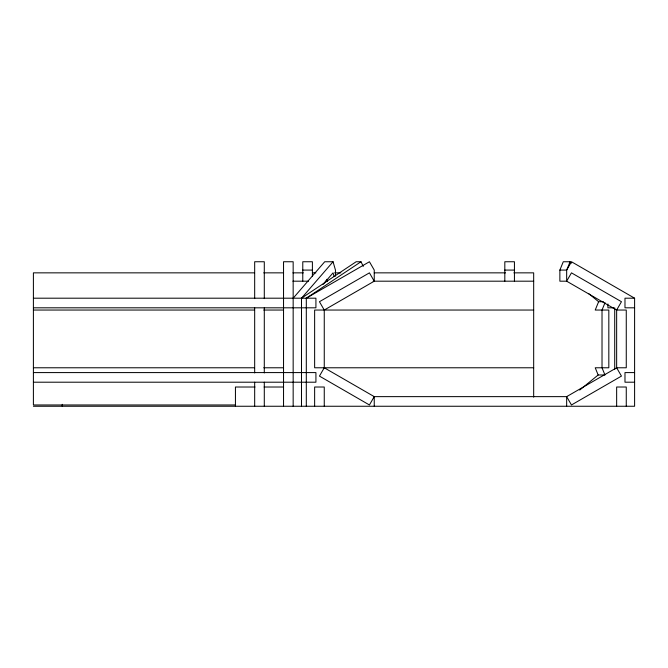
<?xml version="1.0" encoding="UTF-8"?>
<svg xmlns="http://www.w3.org/2000/svg" width="668" height="668" viewBox="0 0 668 668"><rect width="100%" height="100%" fill="white"/><g stroke="black" fill="none" stroke-linecap="round" stroke-linejoin="round"><path stroke-width="1" d="M373.47 396.633L566.673 396.633L616.647 367.776L626.267 367.776L626.267 310.044L616.647 310.044L566.656 281.186L559.867 281.186L559.867 270.081L563.274 261.747L570.071 261.747L571.666 263.05M570.071 261.747L566.673 270.081L566.656 281.186L571.466 272.853L621.457 301.719L616.647 310.044L616.647 367.776L621.457 376.101L571.466 404.967L566.656 396.633L566.656 406.253M603.48 301.719L598.62 301.719L595.221 310.044L608.824 310.044L608.824 367.776L595.221 367.776L598.161 374.99L604.966 374.99L602.018 367.776L602.018 310.044L605.041 302.646M324.256 367.776L319.446 376.101L369.429 404.967L374.247 396.633L324.256 367.776L324.256 310.044L319.446 301.719L369.429 272.853L374.247 281.186L324.256 310.044M293.16 298.195L324.723 261.747L333.056 261.747L335.461 270.081L335.461 276.135M301.493 406.253L301.493 298.195L333.056 261.747M322.92 284.551L333.056 272.853L334.125 276.56M579.682 390.079L598.161 374.99M301.493 298.195L356.161 261.747L360.979 261.747L363.292 266.373M306.303 406.253L306.303 298.195L360.979 261.747M306.303 298.195L369.429 261.747L374.247 270.081L374.247 281.186M302.779 270.081L312.399 270.081M504.816 270.081L514.435 270.081M559.867 270.081L566.673 270.081L571.466 261.747L634.6 298.195L634.6 406.253L33.4 406.253M254.358 272.853L33.4 272.853L33.4 404.967L235.595 404.967M263.735 272.853L283.541 272.853M292.918 272.853L303.339 272.853M312.724 272.853L315.847 272.853M334.61 272.853L340.864 272.853M374.214 272.853L505.534 272.853M513.876 272.853L533.674 272.853L533.674 397.143M292.918 281.186L308.549 281.186M325.224 281.186L327.312 281.186M373.17 281.186L533.674 281.186M33.4 298.195L315.922 298.195L315.922 307.814L33.4 307.814M634.6 298.195L624.981 298.195L624.981 307.814L634.6 307.814M613.742 307.814L607.913 307.814L607.913 303.965M33.4 310.044L254.358 310.044M263.735 310.044L283.541 310.044M533.674 310.044L314.636 310.044L314.636 367.776L533.674 367.776M33.4 367.776L254.358 367.776M263.735 367.776L283.541 367.776M33.4 372.585L315.922 372.585L315.922 382.205L33.4 382.205M634.6 372.585L624.981 372.585L624.981 382.205L634.6 382.205M255.017 387.014L235.437 387.014L235.437 406.253M264.094 387.014L283.541 387.014M588.976 293.845L598.62 301.719M326.594 279.333L327.128 281.186M626.267 406.253L626.267 387.014L616.647 387.014L616.647 406.253M614.719 307.814L614.719 369.496M514.435 281.186L514.435 261.747L504.816 261.747L504.816 281.186M374.247 396.633L374.247 406.253M324.256 406.253L324.256 387.014L314.636 387.014L314.636 406.253M312.399 276.135L312.399 261.747L302.779 261.747L302.779 281.186M293.16 406.253L293.16 261.747L283.541 261.747L283.541 406.253M264.294 298.621L264.294 261.747L254.675 261.747L254.675 298.621M264.294 307.814L264.294 372.928M264.294 382.205L264.294 406.253M254.675 307.814L254.675 372.928M254.675 382.205L254.675 406.253M62.266 404.332L62.266 406.253"/></g></svg>
